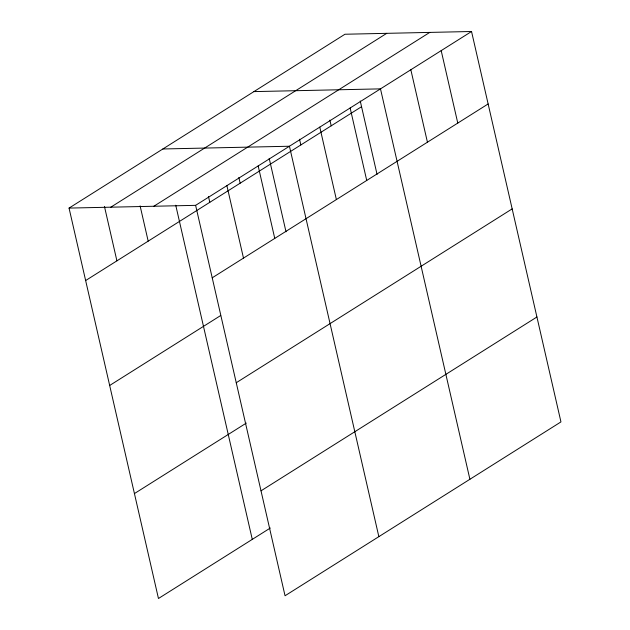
<?xml version="1.0" encoding="UTF-8"?>
<svg xmlns="http://www.w3.org/2000/svg" width="630" height="630" viewBox="0 0 630 630"><rect width="100%" height="100%" fill="white"/><g stroke="black" fill="none" stroke-linecap="round" stroke-linejoin="round"><path stroke-width="0.94" d="M270.317 528.019L158.461 598.5L69.048 208.089L344.957 34.24L471.539 31.5L560.952 421.911L285.043 595.76L195.623 205.348L471.539 31.5M110.817 207.183L386.733 33.335M153.854 206.246L429.77 32.406M85.641 280.547L361.557 106.698M212.223 277.806L488.132 103.958M109.667 385.473L220.705 315.512M236.25 382.733L512.166 208.884M134.434 493.573L246.291 423.1M261.009 490.833L536.925 316.992M253.906 91.61L380.488 88.869L469.901 479.28M162.855 148.979L289.438 146.239L378.85 536.65M69.048 208.089L195.623 205.348M441.189 50.62L457.782 123.086M410.839 69.749L427.431 142.207M360.242 100.981L377.063 174.423M350.138 107.99L366.731 180.456M329.892 120.102L331.207 125.827M319.788 127.118L336.381 199.576M299.541 139.23L300.856 144.947M269.191 158.351L286.012 231.793M258.166 165.942L274.759 238.4M238.841 177.471L240.156 183.196M226.894 185.645L243.487 258.103M208.491 196.599L209.798 202.317M175.738 205.23L252.276 539.39M140.104 205.868L148.184 241.14M104.462 206.498L116.912 260.844"/></g></svg>
